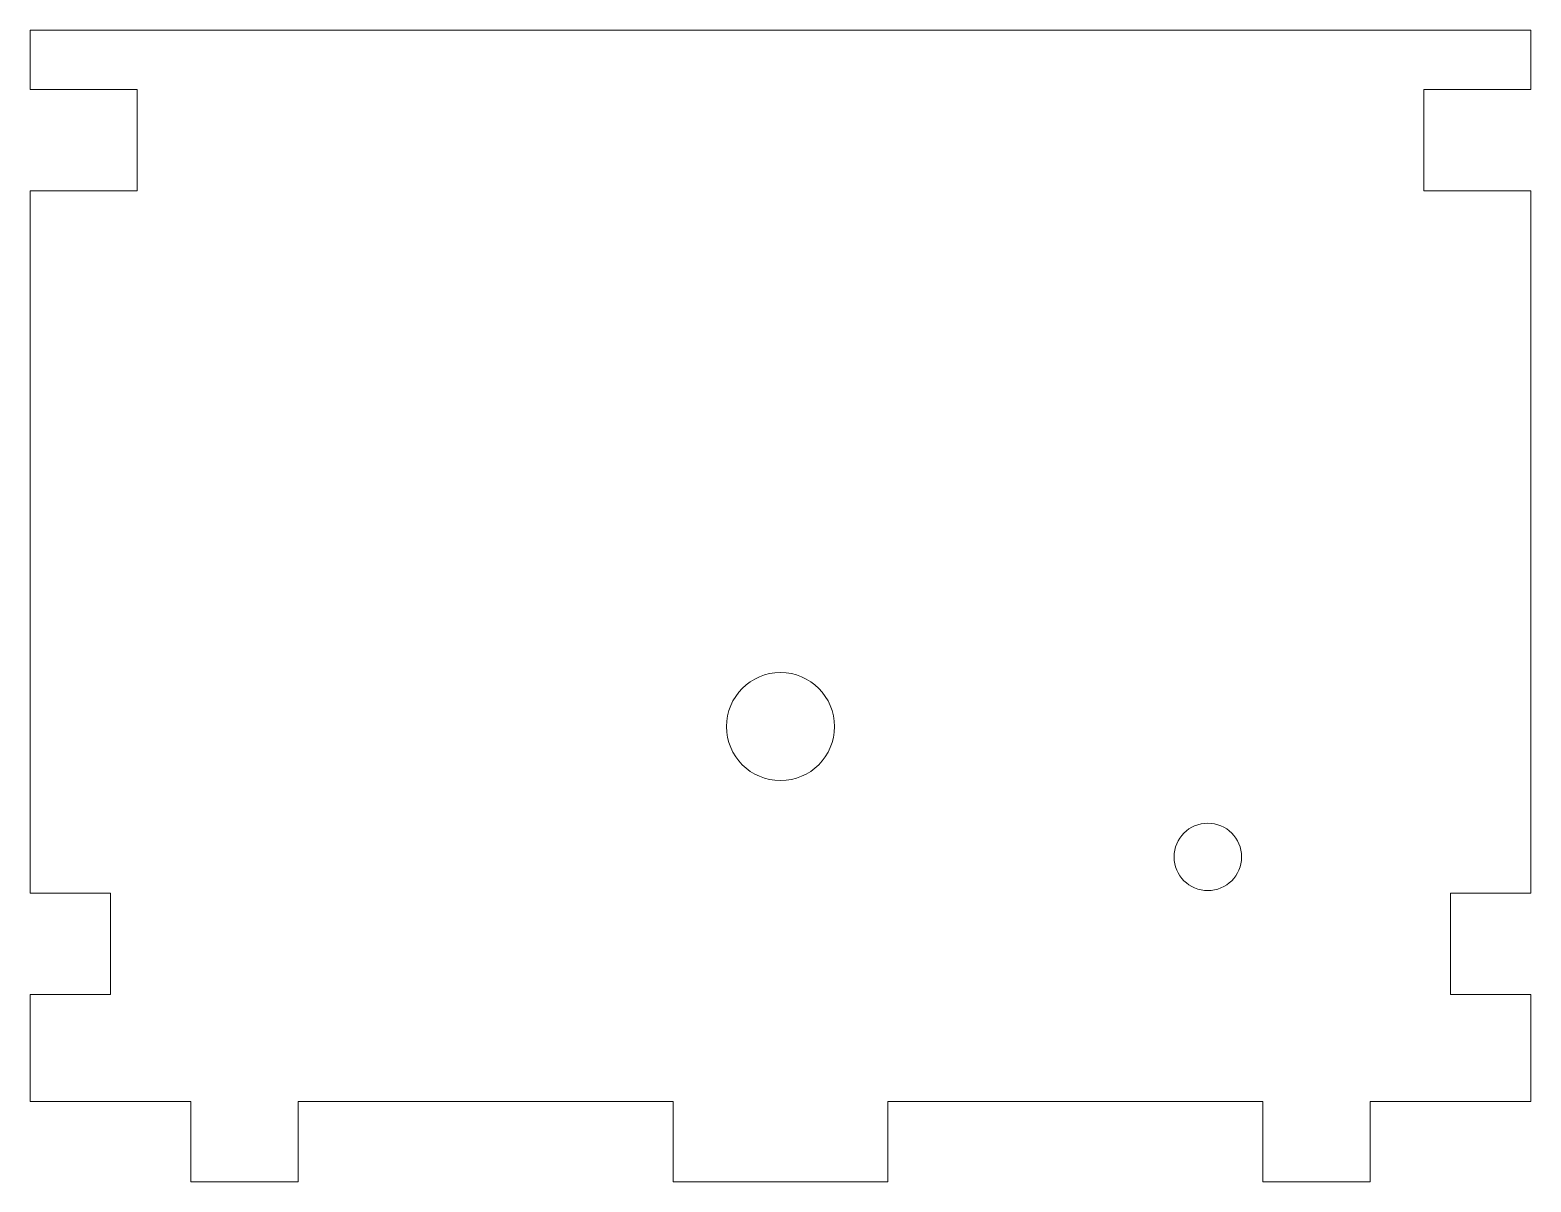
# Model space of a CAD drawing. Header units: inches. Extents: x -1.75 to 1.75, y -1.06 to 1.62.
import ezdxf

# ---------------------------------------------------------------- set-up
doc = ezdxf.new("R2010")
doc.units = ezdxf.units.IN
doc.header["$MEASUREMENT"] = 0

msp = doc.modelspace()

# ---------------------------------------------------------------- linework, layer by layer
at = {"color": 1, "linetype": 'Continuous', "lineweight": 5}
for p, q in [((-1.75, 1.625), (1.75, 1.625)), ((-1.75, 1.625), (-1.75, 1.486)), ((1.75, 1.625), (1.75, 1.486)), ((-1.75, 1.486), (-1.5, 1.486)), ((-1.5, 1.486), (-1.5, 1.25)), ((1.5, 1.486), (1.5, 1.25)), ((1.75, 1.486), (1.5, 1.486)), ((-1.75, 1.25), (-1.5, 1.25)), ((-1.75, -0.389), (-1.75, 1.25)), ((1.75, 1.25), (1.5, 1.25)), ((1.75, -0.389), (1.75, 1.25)), ((-1.75, -0.389), (-1.5625, -0.389)), ((-1.5625, -0.389), (-1.5625, -0.625)), ((1.5625, -0.625), (1.5625, -0.389)), ((1.5625, -0.389), (1.75, -0.389)), ((-1.5625, -0.625), (-1.75, -0.625)), ((-1.75, -0.875), (-1.75, -0.625)), ((1.5625, -0.625), (1.75, -0.625)), ((1.75, -0.875), (1.75, -0.625)), ((-1.375, -0.875), (-1.75, -0.875)), ((-1.375, -1.0625), (-1.375, -0.875)), ((-1.125, -1.0625), (-1.125, -0.875)), ((-0.25, -0.875), (-1.125, -0.875)), ((-0.25, -1.0625), (-0.25, -0.875)), ((0.25, -1.0625), (0.25, -0.875)), ((1.125, -0.875), (0.25, -0.875)), ((1.125, -1.0625), (1.125, -0.875)), ((1.375, -1.0625), (1.375, -0.875)), ((1.75, -0.875), (1.375, -0.875)), ((-1.125, -1.0625), (-1.375, -1.0625)), ((0.25, -1.0625), (-0.25, -1.0625)), ((1.125, -1.0625), (1.375, -1.0625))]:
    msp.add_line(p, q, dxfattribs=at)
for centre, radius in [((0, 0), 0.126), ((0.9964, -0.3041), 0.0787)]:
    msp.add_circle(centre, radius, dxfattribs=at)

doc.saveas('drawing.dxf')
